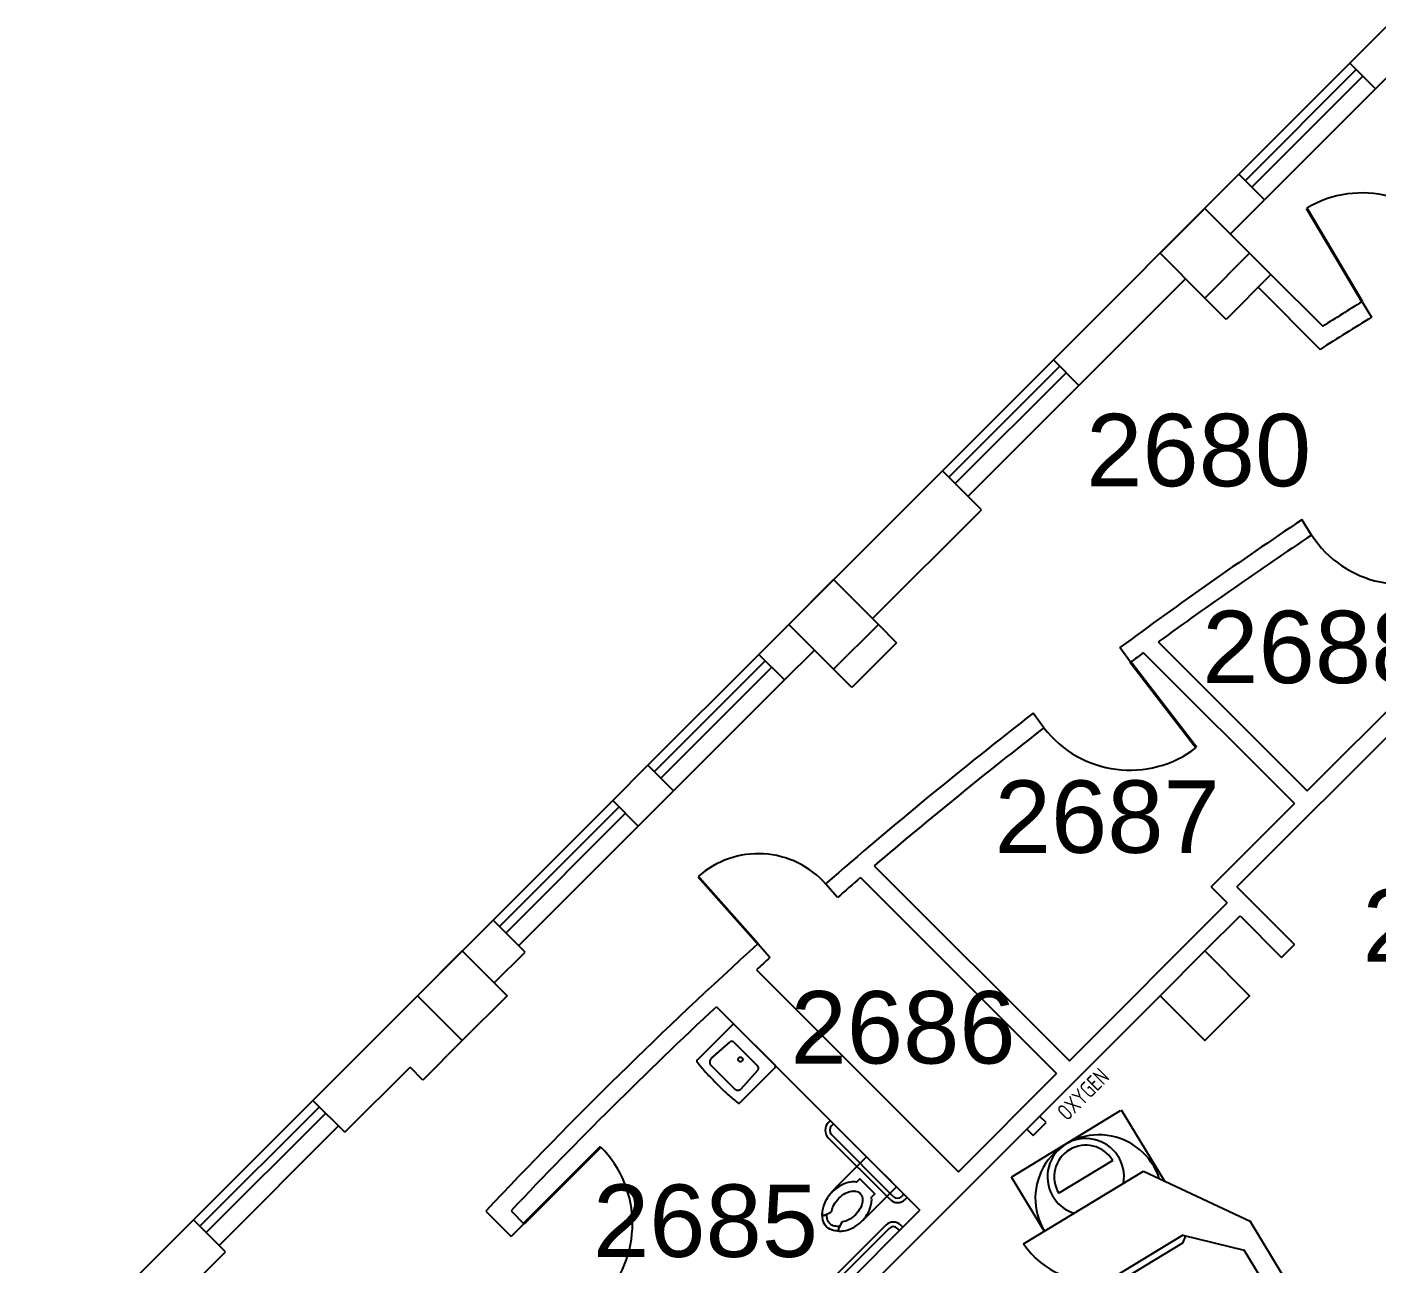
# Model space of a CAD drawing. Header units: inches. Extents: x -3198 to 3293, y 108 to 2903.
# Drawn here: x -1687.8 to -1240.4, y 2104.6 to 2514.6 of the extents above; entities that cross this region are included whole.
import ezdxf
from ezdxf.enums import TextEntityAlignment as Align

# ---------------------------------------------------------------- set-up
doc = ezdxf.new("R2010")
doc.units = ezdxf.units.IN
doc.header["$LTSCALE"] = 96
doc.header["$MEASUREMENT"] = 0
doc.linetypes.add('DASHED8', pattern=[0.09375, 0.0625, -0.03125])
for name, color, linetype in [('A-ANNO-ROOM', 4, 'CONTINUOUS'), ('A-COLS', 5, 'CONTINUOUS'), ('A-DOOR', 2, 'CONTINUOUS'), ('A-FLOR-PFIX', 2, 'CONTINUOUS'), ('A-GLAZ', 2, 'CONTINUOUS'), ('A-GLAZ-SILL', 1, 'CONTINUOUS'), ('A-WALL-FULL', 6, 'CONTINUOUS'), ('X-EQPM', 1, 'CONTINUOUS'), ('X-EQPM-DASH', 8, 'DASHED8')]:
    doc.layers.add(name, color=color, linetype=linetype)
doc.styles.add('ARIAL', font='arial.ttf')
doc.styles.add('DIM-MS', font='DIM', dxfattribs={"width": 0.85, "height": 5.5})

# ---------------------------------------------------------------- blocks, each defined once
blk = doc.blocks.new('E-EQUIP-A')
at = {"layer": 'X-EQPM'}
for p, q in [((539.23, 2462.89), (544.2, 2483.31)), ((585.22, 2473.32), (544.2, 2483.31)), ((579.18, 2446.6), (585.66, 2473.21)), ((571.88, 2463.51), (551.54, 2468.46)), ((531.41, 2464.8), (576.58, 2453.8)), ((576.58, 2453.8), (589.83, 2417.13)), ((534.88, 2445.03), (533.68, 2440.13)), ((533.68, 2440.13), (537.82, 2435.31)), ((568.82, 2427.76), (537.82, 2435.31)), ((570.74, 2429.58), (542.88, 2436.37)), ((570.74, 2429.58), (581.64, 2411.66)), ((541.63, 2425.79), (526.64, 2364.26)), ((561.06, 2421.06), (541.63, 2425.79)), ((571.25, 2428.74), (568.82, 2427.76)), ((561.06, 2421.06), (554.26, 2393.14)), ((558.69, 2411.34), (539.26, 2416.08)), ((578.12, 2369.03), (589.83, 2417.13)), ((571.64, 2370.61), (581.64, 2411.66)), ((575.85, 2387.89), (550.23, 2394.12)), ((569.93, 2387.04), (544.02, 2393.35)), ((566.77, 2374.09), (570.45, 2389.2)), ((567.3, 2376.25), (541.39, 2382.56)), ((550.58, 2378.03), (546.07, 2359.53)), ((572.17, 2372.77), (546.55, 2379.01)), ((578.12, 2369.03), (571.64, 2370.61)), ((546.07, 2359.53), (526.64, 2364.26)), ((514.55, 2331.52), (516.44, 2339.3)), ((543.64, 2332.67), (516.44, 2339.3)), ((541.75, 2324.9), (514.55, 2331.52)), ((541.75, 2324.9), (543.64, 2332.67))]:
    blk.add_line(p, q, dxfattribs=at)
for centre, radius, start, end in [((559.72, 2457.84), 21.07, 333.2532, 166.1398), ((561.71, 2465.98), 12.69, 305.32, 207.2988), ((561.71, 2465.98), 10.47, 346.3094, 166.3094), ((559.2, 2459.47), 28.29, 169.1501, 234.7708), ((542.7, 2387.95), 9.74, 21.0985, 311.5203), ((542.7, 2387.95), 5.56, 76.3094, 256.3094)]:
    blk.add_arc(centre, radius, start, end, dxfattribs=at)
at = {"layer": 'X-EQPM-DASH'}
for p, q in [((526.64, 2364.26), (520.33, 2338.35)), ((546.07, 2359.53), (539.76, 2333.62))]:
    blk.add_line(p, q, dxfattribs=at)

msp = doc.modelspace()

# ---------------------------------------------------------------- linework, layer by layer
at = {"layer": 'A-COLS'}
for points in [[(-1312.3, 2439.6), (-1297.45, 2454.45), (-1282.61, 2439.6), (-1297.45, 2424.75), (-1312.3, 2439.6)], [(-1435.34, 2316.57), (-1420.49, 2331.42), (-1405.64, 2316.57), (-1420.49, 2301.72), (-1435.34, 2316.57)], [(-1558.38, 2193.53), (-1543.53, 2208.38), (-1528.68, 2193.53), (-1543.53, 2178.68), (-1558.38, 2193.53)], [(-1312.3, 2193.53), (-1297.45, 2208.38), (-1282.61, 2193.53), (-1297.45, 2178.68), (-1312.3, 2193.53)]]:
    msp.add_lwpolyline(points, dxfattribs=at)
at = {"layer": 'A-DOOR'}
for points, const_width in [([(-1245.33, 2423.55), (-1263.71, 2454.51)], 1), ([(-1322.23, 2304.3), (-1300.27, 2275.77)], 1), ([(-1445.43, 2210.6), (-1465.36, 2233.02)], 0.833), ([(-1523.13, 2118.01), (-1497.68, 2143.47)], 1)]:
    msp.add_lwpolyline(points, dxfattribs=dict(at, const_width=const_width))
for centre, radius, start, end in [((-1245.33, 2423.55), 36, 30.6882, 120.6882), ((-1231.91, 2365.86), 36, 213.0114, 303.0114), ((-1322.23, 2304.3), 36, 217.5784, 307.5784), ((-1445.43, 2210.6), 30, 41.6286, 131.6286), ((-1523.13, 2118.01), 36, 315, 45)]:
    msp.add_arc(centre, radius, start, end, dxfattribs=at)
at = {"layer": 'A-FLOR-PFIX'}
for p, q in [((-1465.71, 2172.22), (-1454.01, 2183.92)), ((-1453.3, 2183.92), (-1439.87, 2170.48)), ((-1461.05, 2172.69), (-1454.91, 2178.18)), ((-1453.54, 2178.14), (-1445.64, 2170.25)), ((-1461.11, 2170.51), (-1453.27, 2162.68)), ((-1439.87, 2169.77), (-1451.57, 2158.07)), ((-1451.1, 2162.74), (-1445.61, 2168.87)), ((-1421.55, 2152.17), (-1422.26, 2151.46)), ((-1420.49, 2151.11), (-1421.2, 2150.4)), ((-1400.69, 2127.06), (-1421.2, 2147.57)), ((-1401.75, 2126), (-1422.26, 2146.51)), ((-1397.16, 2127.77), (-1397.86, 2127.06)), ((-1396.1, 2126.71), (-1396.8, 2126)), ((-1403.17, 2117.52), (-1427.92, 2092.77)), ((-1402.11, 2116.46), (-1426.85, 2091.71)), ((-1398.57, 2115.75), (-1399.28, 2116.46)), ((-1397.51, 2116.81), (-1398.22, 2117.52))]:
    msp.add_line(p, q, dxfattribs=at)
for points in [[(-1453.3, 2183.92, 0.065543), (-1453.42, 2184.01, 0.087946), (-1453.53, 2184.05, 0.043207), (-1453.66, 2184.06, 0.043207), (-1453.79, 2184.05, 0.087946), (-1453.89, 2184.01, 0.065543), (-1454.01, 2183.92)], [(-1453.54, 2178.14, 0.063221), (-1453.77, 2178.32, 0.085725), (-1453.97, 2178.4, 0.040781), (-1454.22, 2178.42, 0.040781), (-1454.47, 2178.41, 0.085725), (-1454.67, 2178.34, 0.063221), (-1454.91, 2178.18)], [(-1465.71, 2172.22, 0.061553), (-1465.8, 2172.11, 0.084107), (-1465.84, 2172.01, 0.039062), (-1465.85, 2171.89, 0.039062), (-1465.85, 2171.76, 0.084107), (-1465.82, 2171.66, 0.061553), (-1465.74, 2171.55)], [(-1465.74, 2171.55, 0.007949), (-1463.04, 2168.38, 0.014949), (-1461.53, 2166.76, 0.000949), (-1459.28, 2164.5, 0.000949), (-1457.02, 2162.25, 0.014949), (-1455.41, 2160.74, 0.007949), (-1452.24, 2158.04)], [(-1461.05, 2172.69, 0.050866), (-1461.29, 2172.42, 0.073218), (-1461.41, 2172.2, 0.028563), (-1461.52, 2171.83, 0.050866), (-1461.55, 2171.61, 0.050866), (-1461.53, 2171.39, 0.028563), (-1461.44, 2171.02, 0.073218), (-1461.34, 2170.79, 0.050866), (-1461.11, 2170.51)], [(-1445.61, 2168.87, 0.063221), (-1445.44, 2169.11, 0.085725), (-1445.38, 2169.32, 0.040781), (-1445.36, 2169.57, 0.040781), (-1445.39, 2169.82, 0.085725), (-1445.47, 2170.02, 0.063221), (-1445.64, 2170.25)], [(-1439.87, 2169.77, 0.065543), (-1439.78, 2169.89, 0.087946), (-1439.74, 2170, 0.043207), (-1439.73, 2170.13, 0.043207), (-1439.74, 2170.26, 0.087946), (-1439.78, 2170.36, 0.065543), (-1439.87, 2170.48)], [(-1453.27, 2162.68, 0.050866), (-1453, 2162.45, 0.073218), (-1452.77, 2162.34, 0.028563), (-1452.39, 2162.25, 0.050866), (-1452.17, 2162.24, 0.050866), (-1451.96, 2162.27, 0.028563), (-1451.58, 2162.38, 0.073218), (-1451.36, 2162.49, 0.050866), (-1451.1, 2162.74)], [(-1452.24, 2158.04, 0.061553), (-1452.12, 2157.97, 0.084107), (-1452.02, 2157.94, 0.039062), (-1451.9, 2157.93, 0.039062), (-1451.78, 2157.95, 0.084107), (-1451.68, 2157.99, 0.061553), (-1451.57, 2158.07)], [(-1411.28, 2118.7, 0.022673), (-1410.15, 2119.73), (-1399.63, 2130.25), (-1402.44, 2133.06), (-1404.58, 2135.2), (-1406.72, 2137.33), (-1409.53, 2140.14), (-1420.05, 2129.63)], [(-1422.79, 2116.99, -0.143932), (-1424.04, 2119.27, -0.107177), (-1424.04, 2122.74, -0.077997), (-1422.71, 2126.16, -0.065232), (-1420.05, 2129.63)], [(-1411.14, 2118.83, 0.074934), (-1408.95, 2121.8, 0.085426), (-1407.94, 2124.88, 0.066386), (-1407.91, 2126.84), (-1406.82, 2127.94), (-1411.77, 2132.89), (-1412.86, 2131.79, 0.066386), (-1414.83, 2131.77, 0.085426), (-1417.91, 2130.76, 0.111314), (-1422.05, 2127.22)], [(-1424.18, 2121.24, 0.562484), (-1423.45, 2120.79), (-1421.36, 2121.85, 0.238976), (-1421.09, 2122.21, -0.08035), (-1420.42, 2124.2, -0.074934), (-1418.76, 2126.45, -0.074934), (-1416.51, 2128.11, -0.085426), (-1414.39, 2128.8, -0.066386), (-1413.22, 2128.81, -0.330534), (-1410.89, 2126.48, -0.066386), (-1410.91, 2125.31, -0.085426), (-1411.6, 2123.2, -0.074934), (-1413.26, 2120.95, -0.074934), (-1415.51, 2119.29, -0.08035), (-1417.49, 2118.62, 0.238976), (-1417.86, 2118.35), (-1418.9, 2116.28, 0.549653), (-1418.47, 2115.55)], [(-1421.73, 2118.05, -0.143932), (-1422.57, 2119.59, -0.059203), (-1422.72, 2121.16)], [(-1418.53, 2115.56, -0.06085), (-1420.5, 2115.74, -0.143932), (-1422.79, 2116.99)], [(-1418.51, 2117.06, -0.063273), (-1420.18, 2117.21, -0.143932), (-1421.73, 2118.05)]]:
    msp.add_lwpolyline(points, format="xyb", dxfattribs=at)
msp.add_lwpolyline([(-1451.04, 2171.75, -0.043661), (-1451.16, 2171.7, -0.043661), (-1451.29, 2171.68, -0.043661), (-1451.42, 2171.68, -0.043661), (-1451.55, 2171.7, -0.043661), (-1451.68, 2171.75, -0.043661), (-1451.79, 2171.81, -0.043661), (-1451.89, 2171.9, -0.043661), (-1451.97, 2172, -0.043661), (-1452.04, 2172.11, -0.043661), (-1452.08, 2172.23, -0.043661), (-1452.11, 2172.36, -0.043661), (-1452.11, 2172.49, -0.043661), (-1452.08, 2172.62, -0.043661), (-1452.04, 2172.74, -0.043661), (-1451.97, 2172.86, -0.043661), (-1451.89, 2172.96, -0.043661), (-1451.79, 2173.04, -0.043661), (-1451.68, 2173.11, -0.043661), (-1451.55, 2173.15, -0.043661), (-1451.42, 2173.17, -0.043661), (-1451.29, 2173.17, -0.043661), (-1451.16, 2173.15, -0.043661), (-1451.04, 2173.11, -0.043661), (-1450.93, 2173.04, -0.043661), (-1450.83, 2172.96, -0.043661), (-1450.74, 2172.86, -0.043661), (-1450.68, 2172.74, -0.043661), (-1450.63, 2172.62, -0.043661), (-1450.61, 2172.49, -0.043661), (-1450.61, 2172.36, -0.043661), (-1450.63, 2172.23, -0.043661), (-1450.68, 2172.11, -0.043661), (-1450.74, 2172, -0.043661), (-1450.83, 2171.9, -0.043661), (-1450.93, 2171.81, -0.043661)], format="xyb", close=True, dxfattribs=at)
for centre, radius, start, end in [((-1419.78, 2148.98), 3.5, 135, 225), ((-1419.78, 2148.98), 2, 135, 225), ((-1399.28, 2128.48), 3.5, 225, 315), ((-1399.28, 2128.48), 2, 225, 315), ((-1418.57, 2125.09), 9.56, 278.3275, 297.8584), ((-1419.89, 2127.58), 12.38, 297.8584, 315), ((-1400.69, 2115.04), 3.5, 45, 135), ((-1400.69, 2115.04), 2, 45, 135), ((-1418.27, 2122.98), 7.43, 268.4258, 278.3275)]:
    msp.add_arc(centre, radius, start, end, dxfattribs=at)
at = {"layer": 'A-GLAZ'}
for p, q in [((-1247.25, 2500.42), (-1284.02, 2463.65)), ((-1245.13, 2498.29), (-1281.9, 2461.52)), ((-1345.54, 2402.13), (-1382.31, 2365.36)), ((-1343.42, 2400.01), (-1380.19, 2363.24)), ((-1443.12, 2304.55), (-1479.89, 2267.78)), ((-1441, 2302.43), (-1477.77, 2265.66)), ((-1531.15, 2216.51), (-1491.56, 2256.11)), ((-1529.03, 2214.39), (-1489.43, 2253.99)), ((-1590.9, 2156.76), (-1630.5, 2117.16)), ((-1588.78, 2154.64), (-1628.38, 2115.04))]:
    msp.add_line(p, q, dxfattribs=at)
at = {"layer": 'A-GLAZ-SILL'}
for p, q in [((-1249.37, 2502.54), (-1286.14, 2465.77)), ((-1240.89, 2494.05), (-1277.66, 2457.28)), ((-1347.66, 2404.25), (-1384.43, 2367.48)), ((-1339.17, 2395.76), (-1375.94, 2358.99)), ((-1445.24, 2306.67), (-1482.01, 2269.9)), ((-1436.75, 2298.18), (-1473.52, 2261.41)), ((-1533.28, 2218.63), (-1493.68, 2258.23)), ((-1524.79, 2210.15), (-1485.19, 2249.75)), ((-1593.03, 2158.88), (-1632.62, 2119.28)), ((-1584.54, 2150.4), (-1624.14, 2110.8))]:
    msp.add_line(p, q, dxfattribs=at)
at = {"layer": 'A-WALL-FULL'}
for p, q in [((-1249.37, 2502.54), (-1237.35, 2514.56)), ((-1240.89, 2494.05), (-1228.87, 2506.07)), ((-1240.89, 2494.05), (-1249.37, 2502.54)), ((-1347.66, 2404.25), (-1286.14, 2465.77)), ((-1277.66, 2457.28), (-1286.14, 2465.77)), ((-1288.97, 2445.97), (-1277.66, 2457.28)), ((-1282.61, 2439.6), (-1275.53, 2432.53)), ((-1339.17, 2395.76), (-1303.82, 2431.12)), ((-1275.53, 2432.53), (-1290.38, 2417.68)), ((-1275.53, 2432.53), (-1258.38, 2415.38)), ((-1279.78, 2428.29), (-1259.23, 2407.74)), ((-1290.38, 2417.68), (-1297.45, 2424.75)), ((-1245.33, 2423.54), (-1242.17, 2418.44)), ((-1339.17, 2395.76), (-1347.66, 2404.25)), ((-1445.24, 2306.67), (-1384.43, 2367.48)), ((-1371.51, 2354.56), (-1384.43, 2367.48)), ((-1407.57, 2318.5), (-1371.51, 2354.56)), ((-1262.08, 2346.21), (-1265.3, 2351.33)), ((-1405.64, 2316.57), (-1399.58, 2310.51)), ((-1263.5, 2261.43), (-1210.48, 2314.45)), ((-1399.58, 2310.51), (-1414.43, 2295.66)), ((-1322.05, 2304.07), (-1325.6, 2308.92)), ((-1312.87, 2310.8), (-1263.5, 2261.43)), ((-1436.75, 2298.18), (-1445.24, 2306.67)), ((-1436.75, 2298.18), (-1426.86, 2308.08)), ((-1317.77, 2307.22), (-1267.74, 2257.19)), ((-1286.85, 2229.59), (-1210.48, 2305.96)), ((-1414.43, 2295.66), (-1420.49, 2301.72)), ((-1350.76, 2282.35), (-1354.3, 2287.19)), ((-1493.68, 2258.23), (-1482.01, 2269.9)), ((-1473.52, 2261.41), (-1482.01, 2269.9)), ((-1485.19, 2249.75), (-1473.52, 2261.41)), ((-1485.19, 2249.75), (-1493.68, 2258.23)), ((-1295.33, 2229.59), (-1267.74, 2257.19)), ((-1411.55, 2232.71), (-1346.58, 2167.74)), ((-1406.98, 2236.62), (-1342.34, 2171.98)), ((-1419.19, 2226.1), (-1423.11, 2230.65)), ((-1295.33, 2229.59), (-1290.03, 2224.29)), ((-1286.85, 2229.59), (-1267.76, 2210.5)), ((-1342.34, 2171.98), (-1290.03, 2224.29)), ((-1297.45, 2208.38), (-1285.79, 2220.05)), ((-1285.79, 2220.05), (-1272, 2206.26)), ((-1593.03, 2158.88), (-1533.28, 2218.63)), ((-1522.67, 2208.03), (-1533.28, 2218.63)), ((-1441.63, 2206.17), (-1445.54, 2210.73)), ((-1272, 2206.26), (-1267.76, 2210.5)), ((-1532.92, 2197.77), (-1522.67, 2208.03)), ((-1446.07, 2202.14), (-1379.13, 2135.2)), ((-1312.3, 2193.53), (-1420.49, 2085.34)), ((-1459.3, 2189.92), (-1391.85, 2122.47)), ((-1543.53, 2178.68), (-1556.61, 2165.6)), ((-1582.42, 2148.28), (-1560.85, 2169.84)), ((-1556.61, 2165.6), (-1560.85, 2169.84)), ((-1379.13, 2135.2), (-1346.58, 2167.74)), ((-1582.42, 2148.28), (-1593.03, 2158.88)), ((-1535.74, 2122.13), (-1527.37, 2113.77)), ((-1527.38, 2122.26), (-1523.13, 2118.01)), ((-1459.72, 2054.6), (-1391.85, 2122.47)), ((-1687.78, 2064.13), (-1632.62, 2119.28)), ((-1622.02, 2108.68), (-1632.62, 2119.28)), ((-1523.13, 2118.01), (-1527.37, 2113.77)), ((-1655.96, 2074.74), (-1622.02, 2108.68))]:
    msp.add_line(p, q, dxfattribs=at)
for radius, start, end in [(1607.01, 121.71469, 122.26359), (1601.01, 121.71459, 122.43514), (1557.01, 123.73708, 126.45005), (1551.01, 123.74316, 126.03063), (1551.01, 126.25495, 126.4509), (1557.01, 127.77498, 131.05258), (1551.01, 127.78096, 130.45843), (1551.01, 130.68074, 131.05398), (1557.01, 132.15655, 136.81032), (1551.01, 132.16221, 132.38394), (1551.01, 133.04941, 136.59558)]:
    msp.add_arc((-400.54, 1056.49), radius, start, end, dxfattribs=at)
at = {"layer": 'X-EQPM'}
for p, q in [((-1350.09, 2151.5), (-1352.21, 2153.63)), ((-1356.45, 2149.38), (-1354.33, 2147.26)), ((-1354.33, 2147.26), (-1350.09, 2151.5))]:
    msp.add_line(p, q, dxfattribs=at)

# ---------------------------------------------------------------- block references
at = {"layer": 'X-EQPM', "rotation": 45.00000000000082}
msp.add_blockref('E-EQUIP-A', (9.61, -7.36), dxfattribs=at)

# ---------------------------------------------------------------- texts
at = {"layer": 'A-ANNO-ROOM', "style": 'ARIAL'}
for s, p in [('2680', (-1299.5, 2362.37)), ('2688', (-1261, 2297.13)), ('2687', (-1329.79, 2240.89)), ('2689B', (-1196.75, 2204.82)), ('2686', (-1397.46, 2171.08)), ('2685', (-1462.92, 2106.99))]:
    msp.add_text(s, height=24, dxfattribs=at).set_placement(p, align=Align.CENTER)
at = {"layer": 'X-EQPM', "style": 'DIM-MS', "width": 0.85}
msp.add_text('OXYGEN', height=5.5, rotation=45, dxfattribs=at).set_placement((-1343.05, 2151.78))

doc.saveas('drawing.dxf')
